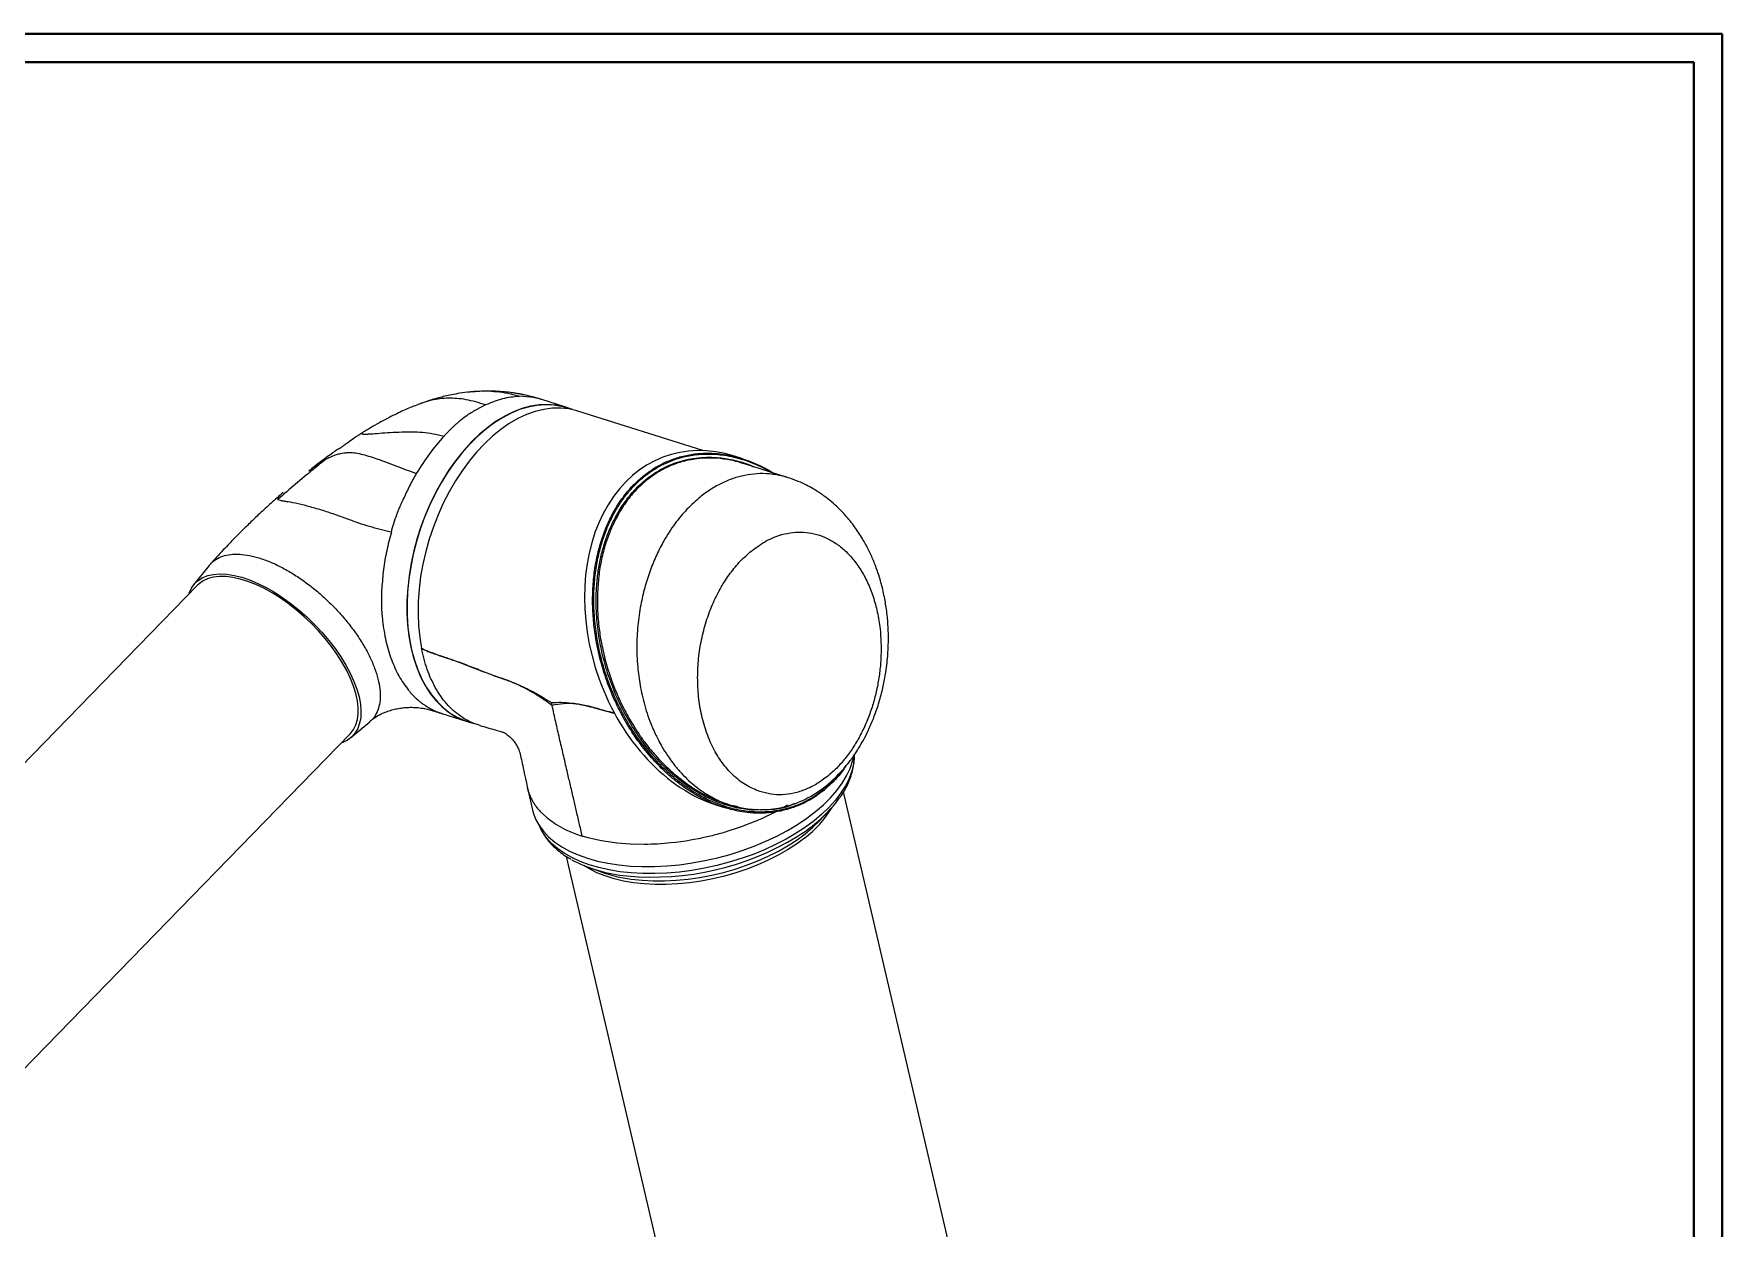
# Model space of a CAD drawing. Header units: millimetres. Extents: x 0 to 1189, y 0 to 841.
# Drawn here: x 595 to 1189, y 421 to 841 of the extents above; entities that cross this region are included whole.
import ezdxf

# ---------------------------------------------------------------- set-up
doc = ezdxf.new("R2010")
doc.units = ezdxf.units.MM
doc.linetypes.add('SLD-实线', pattern=[0])

msp = doc.modelspace()

# ---------------------------------------------------------------- linework, layer by layer
at = {"color": 7, "linetype": 'SLD-实线', "lineweight": 40}
for p, q in [((0.08, 841.21), (1189.08, 841.21)), ((1189.08, 0.21), (1189.08, 841.21)), ((25.08, 831.21), (1179.08, 831.21)), ((1179.08, 10.21), (1179.08, 831.21))]:
    msp.add_line(p, q, dxfattribs=at)
at = {"color": 7, "linetype": 'SLD-实线', "lineweight": 15}
for p, q in [((749.58, 715.23), (749.28, 715.19)), ((769.45, 713.34), (765.32, 713.58)), ((729.93, 710.68), (729.45, 710.5)), ((753.65, 710.54), (750.38, 708.81)), ((773.22, 712.51), (773.05, 712.56)), ((782.25, 709.65), (773.15, 712.53)), ((784.13, 708.95), (782.22, 709.55)), ((830.17, 694.46), (786.19, 708.4)), ((739.78, 700.34), (739, 699.57)), ((844.18, 691.59), (841.31, 692.5)), ((860.19, 684.94), (844.51, 689.91)), ((656.34, 654.07), (650.87, 647.19)), ((652.28, 647.1), (486.05, 476.45)), ((738.28, 601.9), (747.2, 599.07)), ((546.96, 431.5), (706, 594.77)), ((706.13, 593.35), (712.86, 599)), ((747.23, 599.17), (749.79, 598.36)), ((804.36, 599.93), (805.5, 598.01)), ((768.32, 576.07), (768.36, 575.83)), ((768.36, 575.83), (768.68, 574.6)), ((768.38, 575.72), (770.2, 567.9)), ((768.68, 574.6), (769.36, 572.79)), ((769.36, 572.79), (769.75, 571.95)), ((927.37, 369.82), (879.73, 574.34)), ((772.87, 567.47), (772.88, 567.46)), ((772.88, 567.46), (775.2, 565.27)), ((775.2, 565.27), (775.29, 565.19)), ((775.29, 565.19), (777.92, 563.27)), ((835.05, 569.65), (837.73, 568.8)), ((838.92, 570), (838.17, 570.27)), ((838.56, 570.11), (839.32, 569.87)), ((838.92, 570), (839.33, 569.88)), ((839.31, 569.87), (839.59, 569.79)), ((848.1, 568.27), (848.25, 568.25)), ((859.95, 569.64), (858.98, 569.07)), ((871.08, 564), (874.44, 567.49)), ((777.92, 563.27), (777.94, 563.25)), ((777.94, 563.25), (778.4, 562.96)), ((778.4, 562.96), (781.71, 561.14)), ((781.71, 561.14), (783.93, 560.15)), ((783.93, 560.15), (783.96, 560.13)), ((783.96, 560.13), (785.71, 559.46)), ((785.71, 559.46), (787.7, 558.78)), ((842.65, 561.64), (838.65, 560.34)), ((843.63, 561.99), (842.65, 561.64)), ((848.45, 563.85), (843.63, 561.99)), ((789.78, 558.17), (787.7, 558.78)), ((791.75, 557.67), (789.78, 558.17)), ((791.79, 557.66), (791.75, 557.67)), ((794.52, 557.08), (791.79, 557.66)), ((799.2, 556.37), (794.52, 557.08)), ((799.92, 556.29), (799.2, 556.37)), ((799.95, 556.28), (799.92, 556.29)), ((804.51, 555.93), (799.95, 556.28)), ((804.69, 555.92), (804.51, 555.93)), ((809.63, 555.82), (804.69, 555.92)), ((820.6, 556.54), (818.93, 556.36)), ((824.11, 557.03), (820.6, 556.54)), ((826.44, 557.42), (824.11, 557.03)), ((829.31, 557.97), (826.44, 557.42)), ((782.08, 551.6), (829.72, 347.07)), ((789.86, 547.79), (794.41, 546.14))]:
    msp.add_line(p, q, dxfattribs=at)
at = {"color": 8, "linetype": 'SLD-实线', "lineweight": 15}
for p, q in [((838, 570.29), (838.63, 570.13)), ((838.17, 570.27), (839.66, 569.8)), ((850.5, 567.95), (847.99, 567.87))]:
    msp.add_line(p, q, dxfattribs=at)
at = {"color": 7, "linetype": 'SLD-实线', "lineweight": 15, "flags": 128}
for points in [[(782.22, 709.55), (780.4, 710.05), (777.57, 710.51), (774.67, 710.62), (771.7, 710.39), (768.69, 709.81), (765.66, 708.89), (762.62, 707.64), (759.59, 706.05), (756.59, 704.15), (753.65, 701.94), (750.77, 699.44), (747.98, 696.66), (745.29, 693.61), (742.72, 690.33), (740.29, 686.82), (738.01, 683.12), (735.89, 679.24), (733.95, 675.2), (732.2, 671.03), (730.65, 666.77), (729.31, 662.42), (728.19, 658.03), (727.3, 653.61), (726.63, 649.2), (726.21, 644.82), (726.01, 640.5), (726.06, 636.26), (726.34, 632.14), (726.87, 628.15), (727.62, 624.32), (728.61, 620.68), (729.81, 617.25), (731.23, 614.04), (732.86, 611.09), (734.69, 608.4), (736.7, 605.99), (738.88, 603.89), (741.22, 602.09), (743.71, 600.62), (746.33, 599.47), (747.23, 599.17)], [(786.19, 708.4), (785.77, 708.53), (782.98, 709.17), (780.11, 709.46), (777.16, 709.4), (774.16, 709), (771.13, 708.25), (768.08, 707.16), (765.04, 705.73), (762.02, 703.98), (759.04, 701.92), (756.12, 699.56), (753.27, 696.9), (750.52, 693.98), (747.89, 690.81), (745.38, 687.4), (743.01, 683.78), (740.81, 679.97), (738.77, 676), (736.93, 671.88), (735.27, 667.65), (733.83, 663.33), (732.59, 658.95), (731.58, 654.53), (730.8, 650.1), (730.26, 645.69), (729.95, 641.32), (729.88, 637.03), (730.05, 632.84), (730.46, 628.77), (731.1, 624.85)], [(784.26, 708.91), (783.89, 709.06), (781.18, 709.96), (778.37, 710.52), (775.48, 710.72), (772.52, 710.59), (769.52, 710.1), (766.48, 709.27), (763.44, 708.1), (760.4, 706.61), (757.39, 704.78), (754.42, 702.65), (751.52, 700.22), (748.7, 697.51)], [(748.7, 697.51), (745.97, 694.53), (743.37, 691.31), (740.89, 687.85), (738.57, 684.19), (736.4, 680.35), (734.41, 676.34), (732.6, 672.2), (730.99, 667.95), (729.6, 663.62), (728.41, 659.23), (727.45, 654.81), (726.73, 650.38), (726.23, 645.99), (725.97, 641.64), (725.96, 637.37), (726.18, 633.2), (726.64, 629.17), (727.33, 625.29), (728.25, 621.59), (729.4, 618.09), (730.77, 614.82), (732.35, 611.79), (734.12, 609.02), (736.09, 606.53), (738.23, 604.34), (740.53, 602.46), (742.99, 600.89), (745.57, 599.66), (748.28, 598.76), (749.27, 598.52)], [(649.13, 643.87), (649.27, 644.29), (650.07, 646.02), (651.14, 647.52), (652.47, 648.77), (654.05, 649.75), (655.86, 650.47), (657.89, 650.91), (660.12, 651.08), (662.52, 650.96), (665.08, 650.56), (667.78, 649.88), (670.57, 648.94), (673.45, 647.73), (676.38, 646.27), (679.34, 644.58), (682.3, 642.66), (685.22, 640.54), (688.09, 638.24), (690.88, 635.78), (693.56, 633.18), (696.1, 630.46), (698.48, 627.66), (700.68, 624.79), (702.69, 621.89), (704.47, 618.97), (706.01, 616.08), (707.31, 613.23), (708.34, 610.45), (709.1, 607.77), (709.58, 605.22), (709.77, 602.81), (709.68, 600.57), (709.31, 598.52), (708.65, 596.68), (707.72, 595.06), (706.52, 593.69), (705.06, 592.57), (703.36, 591.72), (702.85, 591.53)], [(706, 594.77), (706.1, 594.87), (707.19, 596.27), (708.01, 597.91), (708.57, 599.76), (708.85, 601.81), (708.85, 604.04), (708.58, 606.42), (708.03, 608.94), (707.21, 611.57), (706.13, 614.29), (704.8, 617.08), (703.22, 619.89), (701.43, 622.72), (699.42, 625.53), (697.23, 628.3), (694.86, 631), (692.35, 633.6), (689.72, 636.09), (686.99, 638.44), (684.18, 640.62), (681.33, 642.62), (678.46, 644.41), (675.59, 645.99), (672.76, 647.33), (669.98, 648.43), (667.3, 649.27), (664.72, 649.84), (662.28, 650.15), (659.99, 650.18), (657.88, 649.94), (655.98, 649.43), (654.28, 648.65), (652.82, 647.61), (652.28, 647.1)], [(770.2, 567.9), (770.43, 567.06), (771.28, 564.75), (772.47, 562.55), (774, 560.45), (775.85, 558.49), (778.02, 556.67), (780.48, 554.99), (783.23, 553.48), (786.25, 552.14), (789.52, 550.97), (793.02, 549.99), (796.72, 549.2), (800.61, 548.61), (804.66, 548.22), (808.85, 548.03), (813.15, 548.04), (817.53, 548.26), (821.96, 548.68), (826.43, 549.3), (830.9, 550.12), (835.34, 551.13), (839.73, 552.32), (844.03, 553.68), (848.23, 555.22), (852.3, 556.92), (856.21, 558.76), (859.94, 560.75), (863.46, 562.85), (866.76, 565.07), (869.81, 567.39), (872.59, 569.79), (875.09, 572.27), (877.3, 574.79), (879.19, 577.36), (880.75, 579.95), (881.99, 582.54), (882.88, 585.13), (883.29, 586.91)], [(872.83, 575.18), (872.87, 575.11), (872.89, 575.04), (872.89, 574.97), (872.88, 574.91), (872.85, 574.87), (872.81, 574.85), (872.76, 574.84), (872.69, 574.85)], [(866.22, 559.61), (868.88, 561.86), (871.08, 564)]]:
    msp.add_lwpolyline(points, dxfattribs=at)
at = {"color": 8, "linetype": 'SLD-实线', "lineweight": 15, "flags": 128}
for points in [[(883.48, 587.1), (883.47, 586.64), (883.21, 584.15), (882.6, 581.62), (881.66, 579.07), (880.38, 576.51), (878.78, 573.97), (876.86, 571.45), (874.63, 568.96), (872.11, 566.54), (869.32, 564.19), (866.27, 561.92), (862.97, 559.75), (859.46, 557.7), (855.75, 555.77), (851.87, 553.98), (847.83, 552.34), (843.67, 550.85), (839.41, 549.54), (835.08, 548.4), (830.69, 547.44), (826.29, 546.67), (821.89, 546.1), (817.53, 545.72), (813.23, 545.55), (809.01, 545.57), (804.91, 545.79), (800.95, 546.22), (797.15, 546.84), (793.53, 547.65), (790.13, 548.65), (786.95, 549.83), (784.03, 551.19), (781.37, 552.71), (778.99, 554.39), (776.92, 556.21), (775.15, 558.17), (773.71, 560.26), (772.71, 562.17)], [(800.98, 544.29), (801.37, 544.21), (804.97, 543.61), (808.74, 543.2), (812.65, 542.99), (816.67, 542.99), (820.78, 543.19), (824.94, 543.59), (829.13, 544.19), (833.32, 544.99), (837.47, 545.97), (841.57, 547.14), (845.58, 548.49), (849.46, 550), (853.21, 551.66), (856.78, 553.47), (860.16, 555.41), (863.31, 557.46), (866.22, 559.61)], [(865.99, 558.08), (863.12, 555.97), (860.02, 553.95), (856.7, 552.04), (853.19, 550.27), (849.51, 548.63), (845.69, 547.15), (841.76, 545.83), (837.73, 544.68), (833.65, 543.71), (829.53, 542.93), (825.41, 542.34), (821.32, 541.94), (817.28, 541.74), (813.33, 541.75), (809.49, 541.95), (805.79, 542.35), (802.25, 542.95), (798.9, 543.74), (795.76, 544.72), (792.86, 545.87), (790.21, 547.2), (788.21, 548.43)]]:
    msp.add_lwpolyline(points, dxfattribs=at)
at = {"color": 7, "linetype": 'SLD-实线', "lineweight": 15}
for centre, radius, start, end in [((809.03, 685.05), 0.532, 28.57954, 68.79498), ((835.67, 604.18), 53.31, 301.33802, 323.28158), ((846.19, 591.54), 22.74, 251.34331, 256.31156), ((841.1, 570.35), 0.947, 252.41083, 254.67416), ((807.76, 595.56), 50.99, 242.22299, 265.12674), ((810.43, 590.56), 47.22, 250.16744, 258.45868)]:
    msp.add_arc(centre, radius, start, end, dxfattribs=at)
at = {"color": 8, "linetype": 'SLD-实线', "lineweight": 15}
for centre, radius, start, end in [((842.88, 588.6), 38.28, 307.13383, 328.82903), ((812.53, 641.9), 97.56, 264.648, 301.42837)]:
    msp.add_arc(centre, radius, start, end, dxfattribs=at)
at = {"color": 7, "linetype": 'SLD-实线', "lineweight": 15}
msp.add_ellipse((838.18, 631.08), major_axis=(-20.68, 61.56), ratio=0.733914, start_param=5.790969, end_param=8.932562, dxfattribs=at)
for points, knots in [([(749.49, 715.2), (749.03, 715.17), (747.4, 715.05), (744.79, 714.69), (741.85, 714.18), (739.38, 713.63), (736.36, 712.86), (733.21, 711.94), (730.83, 711.02), (729.93, 710.67)], [0, 0, 0, 0, 0.06824, 0.24305, 0.390658, 0.511091, 0.619088, 0.85622, 1, 1, 1, 1]), ([(773.05, 712.56), (772.42, 712.75), (771.13, 713.15), (769.22, 713.64), (767.55, 714.02), (766.17, 714.3), (764.99, 714.52), (763.73, 714.72), (761.94, 714.97), (759.47, 715.23), (756.05, 715.42), (752.57, 715.44), (750.26, 715.24), (749.28, 715.16)], [0, 0, 0, 0, 0.082939, 0.168258, 0.24503, 0.295323, 0.341952, 0.395138, 0.454938, 0.570507, 0.711188, 0.878142, 1, 1, 1, 1]), ([(765.32, 713.58), (764.04, 713.92), (761.51, 714.61), (757.58, 715.18), (753.61, 715.44), (750.91, 715.3), (749.58, 715.23)], [0, 0, 0, 0, 0.25152, 0.497451, 0.750852, 1, 1, 1, 1]), ([(765.45, 713.54), (763.51, 713.37), (759.62, 713.02), (755.64, 711.36), (753.65, 710.54)], [0, 0, 0, 0, 0.5, 1, 1, 1, 1]), ([(765.32, 713.58), (765.32, 713.58), (765.32, 713.58), (765.33, 713.58), (765.33, 713.57), (765.36, 713.57), (765.4, 713.56), (765.43, 713.55), (765.45, 713.54), (765.45, 713.54), (765.45, 713.54), (765.45, 713.54)], [0, 0, 0, 0, 0.016514, 0.033592, 0.07186, 0.177146, 0.539018, 0.817635, 0.916358, 0.959154, 1, 1, 1, 1]), ([(765.45, 713.54), (765.43, 713.55), (765.38, 713.56), (765.34, 713.57), (765.32, 713.58)], [0, 0, 0, 0, 0.5080323, 1, 1, 1, 1]), ([(729.45, 710.5), (728.7, 710.22), (726.32, 709.31), (722.07, 707.36), (716.64, 704.6), (712.93, 702.36), (711.02, 701.21)], [0, 0, 0, 0, 0.117872, 0.375792, 0.680507, 1, 1, 1, 1]), ([(750.38, 708.81), (750.38, 708.81), (750.38, 708.81), (750.38, 708.81), (750.38, 708.81), (750.37, 708.81), (750.33, 708.79), (750.03, 708.64), (749.44, 708.3), (748.62, 707.8), (747.81, 707.27), (746.56, 706.42), (745.28, 705.46), (743.96, 704.37), (743.09, 703.62), (742.24, 702.85), (741.45, 702.08), (740.62, 701.25), (740.09, 700.67), (739.78, 700.34)], [0, 0, 0, 0, 0.000049, 0.000104, 0.000242, 0.000668, 0.002206, 0.008147, 0.075367, 0.160278, 0.226674, 0.293909, 0.499822, 0.584767, 0.668108, 0.749849, 0.833611, 0.903829, 1, 1, 1, 1]), ([(753.65, 710.54), (752.49, 710.93), (750.18, 711.69), (746.83, 712.44), (743.57, 712.89), (741.51, 712.92), (740.48, 712.94)], [0, 0, 0, 0, 0.252227, 0.499286, 0.750872, 1, 1, 1, 1]), ([(710.35, 700.77), (710.14, 700.64), (708.92, 699.88), (707.03, 698.58), (704.93, 697.09), (703.52, 696.09), (702.76, 695.54), (702.37, 695.29), (702.24, 695.2), (702.17, 695.16), (702.12, 695.14), (702.12, 695.15), (702.13, 695.16)], [0, 0, 0, 0, 0.071187, 0.417284, 0.683154, 0.823934, 0.917269, 0.948735, 0.961812, 0.973921, 0.985916, 1, 1, 1, 1]), ([(711.02, 701.21), (710.82, 701.09), (710.51, 700.91), (710.39, 700.81), (710.35, 700.77)], [0, 0, 0, 0, 0.661993, 1, 1, 1, 1]), ([(724.22, 701.06), (725.4, 701.09), (727.76, 701.16), (731.41, 700.96), (735.15, 700.47), (737.71, 699.87), (738.99, 699.57)], [0, 0, 0, 0, 0.251604, 0.501508, 0.750522, 1, 1, 1, 1]), ([(739.03, 699.56), (737.27, 697.57), (733.76, 693.6), (730.76, 688.78), (729.26, 686.36)], [0, 0, 0, 0, 0.500002, 1, 1, 1, 1]), ([(739, 699.57), (739, 699.57), (739, 699.57), (739, 699.57), (739.01, 699.57), (739.01, 699.57), (739.02, 699.57), (739.03, 699.57), (739.03, 699.56), (739.03, 699.56), (739.03, 699.56)], [0, 0, 0, 0, 0.040927, 0.085161, 0.1892, 0.482379, 0.611921, 0.73678, 0.863944, 1, 1, 1, 1]), ([(697.65, 691.55), (696.04, 690.28), (692.34, 687.36), (686.64, 682.62), (682.62, 679.12), (680.59, 677.36)], [0, 0, 0, 0, 0.277646, 0.63674, 1, 1, 1, 1]), ([(702.12, 695.18), (702.12, 695.18), (702.11, 695.18), (702.08, 695.18), (701.9, 695.08), (701.45, 694.79), (700.68, 694.27), (699.46, 693.41), (697.68, 692.12), (695.28, 690.31), (693.15, 688.66), (691.84, 687.61), (691.48, 687.32)], [0, 0, 0, 0, 0.000473, 0.021864, 0.044691, 0.099827, 0.173539, 0.269346, 0.434717, 0.645932, 0.905402, 1, 1, 1, 1]), ([(691.48, 687.33), (691.5, 687.34), (691.92, 687.68), (692.66, 688.25), (693.72, 689.04), (694.75, 689.77), (696.08, 690.65), (697.05, 691.26), (697.64, 691.55), (697.64, 691.56)], [0, 0, 0, 0, 0.008585, 0.184138, 0.336745, 0.501595, 0.678677, 0.998072, 1, 1, 1, 1]), ([(716.31, 691.29), (717.26, 690.93), (719.16, 690.21), (722.27, 689.03), (725.6, 687.78), (728.04, 686.84), (729.26, 686.36)], [0, 0, 0, 0, 0.250021, 0.499444, 0.749183, 1, 1, 1, 1]), ([(810.08, 684.28), (810.88, 684.9), (812.47, 686.12), (815.08, 687.73), (817.87, 689.15), (820.94, 690.36), (824.2, 691.29), (827.72, 691.93), (831.41, 692.2), (835.79, 692.08), (840.81, 691.27), (845.09, 690.14), (847.45, 689.06), (847.98, 688.81)], [0, 0, 0, 0, 0.073862, 0.147781, 0.228505, 0.309462, 0.397522, 0.48602, 0.581701, 0.678045, 0.815836, 0.958781, 1, 1, 1, 1]), ([(827.99, 691.59), (826.38, 691.32), (823.18, 690.8), (818.61, 689.15), (814.28, 686.98), (811.66, 685.02), (810.36, 684.04)], [0, 0, 0, 0, 0.254651, 0.505845, 0.754111, 1, 1, 1, 1]), ([(844.17, 691.56), (844.61, 691.43), (846.16, 690.97), (848.82, 689.88), (852.03, 688.37), (854.1, 687.15), (855.08, 686.56)], [0, 0, 0, 0, 0.116733, 0.414045, 0.72194, 1, 1, 1, 1]), ([(845.4, 690.93), (846.57, 690.49), (849.58, 689.34), (852.58, 687.96), (854.31, 686.81), (854.31, 686.81)], [0, 0, 0, 0, 0.387432, 0.998061, 1, 1, 1, 1]), ([(729.26, 686.36), (728.46, 684.96), (726.87, 682.16), (725.5, 679.18), (724.81, 677.69)], [0, 0, 0, 0, 0.500003, 1, 1, 1, 1]), ([(802.82, 599.33), (802.22, 600.42), (801.13, 602.37), (799.63, 605.42), (798.26, 608.46), (796.92, 611.8), (795.71, 615.21), (794.67, 618.6), (793.51, 622.97), (792.41, 628.29), (791.58, 634.79), (791.26, 641.17), (791.47, 647.58), (792.19, 653.73), (793.44, 659.66), (795.16, 665.19), (797.31, 670.3), (799.85, 674.92), (802.7, 679), (805.81, 682.58), (808.09, 684.56), (809.22, 685.54)], [0, 0, 0, 0, 0.0391804, 0.0697044, 0.1056663, 0.1421125, 0.1806582, 0.2167507, 0.2503903, 0.3188791, 0.3825802, 0.4506565, 0.5152978, 0.5816027, 0.6454514, 0.7088173, 0.7705717, 0.8302376, 0.8890368, 0.9446443, 1, 1, 1, 1]), ([(872.83, 575.18), (871.98, 574.53), (870.27, 573.21), (867.42, 571.48), (864.32, 569.96), (860.4, 568.53), (855.62, 567.44), (849.84, 567.05), (844.69, 567.53), (840.34, 568.47), (836.89, 569.51), (832.74, 571.13), (827.91, 573.6), (822.5, 577.19), (817.19, 581.63), (812.11, 586.88), (807.39, 592.87), (803.16, 599.48), (799.51, 606.56), (796.54, 613.96), (794.27, 621.48), (792.72, 628.97), (791.87, 636.26), (791.68, 643.22), (792.08, 649.76), (792.97, 655.75), (794.3, 661.25), (795.95, 666.15), (797.9, 670.58), (800.01, 674.4), (802.3, 677.8), (804.62, 680.67), (807.01, 683.19), (808.67, 684.6), (809.5, 685.3)], [0, 0, 0, 0, 0.020161, 0.040336, 0.063215, 0.086165, 0.120828, 0.157888, 0.197402, 0.218939, 0.241135, 0.263986, 0.300001, 0.33769, 0.376848, 0.417193, 0.458376, 0.499992, 0.541608, 0.582791, 0.623137, 0.662295, 0.699983, 0.735999, 0.770213, 0.802565, 0.832266, 0.86171, 0.887852, 0.913835, 0.936788, 0.959664, 0.979841, 1, 1, 1, 1]), ([(847.99, 567.87), (846.98, 567.96), (844.94, 568.14), (841.79, 568.73), (838.54, 569.59), (835.12, 570.8), (831.64, 572.34), (828.03, 574.3), (824.41, 576.63), (820.32, 579.74), (815.88, 583.76), (811.22, 588.91), (806.86, 594.77), (802.9, 601.28), (799.46, 608.35), (796.65, 615.79), (794.54, 623.45), (793.16, 631.17), (792.58, 638.14), (792.58, 644.29), (792.96, 649.54), (793.7, 654.57), (794.75, 659.24), (796.09, 663.61), (797.65, 667.59), (799.43, 671.25), (801.55, 674.85), (804.07, 678.33), (806.96, 681.59), (809.06, 683.4), (810.08, 684.28)], [0, 0, 0, 0, 0.023697, 0.047534, 0.073684, 0.100013, 0.128738, 0.157665, 0.188966, 0.22047, 0.265429, 0.311846, 0.359565, 0.409028, 0.458945, 0.50908, 0.558918, 0.607972, 0.656072, 0.690626, 0.72489, 0.757237, 0.789325, 0.819259, 0.848994, 0.87649, 0.903856, 0.937365, 0.969403, 1, 1, 1, 1]), ([(810.36, 684.04), (809.12, 682.96), (806.62, 680.78), (803.34, 676.8), (800.39, 672.35), (798.81, 669.01), (798.02, 667.32)], [0, 0, 0, 0, 0.245889, 0.494156, 0.74535, 1, 1, 1, 1]), ([(810.36, 684.04), (810.33, 684.05), (810.28, 684.07), (810.21, 684.13), (810.13, 684.2), (810.1, 684.26), (810.08, 684.28)], [0, 0, 0, 0, 0.244838, 0.499926, 0.755124, 1, 1, 1, 1]), ([(839.59, 569.78), (841.52, 569.27), (845.47, 568.23), (850.61, 567.97), (854.85, 568.25), (858.07, 568.83), (861.02, 569.62), (864.23, 570.78), (867.84, 572.52), (871.73, 574.96), (875.11, 577.68), (877.97, 580.46), (880.17, 582.92), (881.91, 585.12), (883.2, 586.91), (884.36, 588.63), (885.65, 590.7), (887.19, 593.43), (888.89, 596.9), (890.65, 601.13), (892.27, 605.9), (893.57, 610.85), (894.62, 616.25), (895.29, 621.82), (895.53, 627.35), (895.44, 632.23), (895.06, 636.92), (894.35, 641.8), (893.28, 646.76), (891.89, 651.46), (890.3, 655.68), (888.49, 659.66), (886.3, 663.67), (883.6, 667.76), (880.76, 671.29), (877.96, 674.21), (875.47, 676.47), (873.42, 678.08), (871.87, 679.19), (870.56, 680.07), (868.81, 681.15), (866.5, 682.41), (863.58, 683.77), (861.38, 684.53), (860.19, 684.94)], [0, 0, 0, 0, 0.038092, 0.077969, 0.105142, 0.128413, 0.146844, 0.168526, 0.197592, 0.227688, 0.258847, 0.281216, 0.303111, 0.320179, 0.332232, 0.342763, 0.357152, 0.375443, 0.397628, 0.423693, 0.453302, 0.482049, 0.508517, 0.544001, 0.574477, 0.600023, 0.625242, 0.653265, 0.683225, 0.71166, 0.73809, 0.762375, 0.789066, 0.819428, 0.850464, 0.871553, 0.893407, 0.912031, 0.91942, 0.928332, 0.940805, 0.95688, 0.9766, 1, 1, 1, 1]), ([(682.38, 679.73), (680.95, 678.48), (678.13, 676), (674.22, 672.38), (670.67, 669), (667.86, 666.24), (665.61, 663.97), (663.75, 662.07), (661.72, 659.94), (659.32, 657.39), (657.61, 655.49), (656.67, 654.45)], [0, 0, 0, 0, 0.151482, 0.29977, 0.42972, 0.551653, 0.625587, 0.697352, 0.774996, 0.875662, 1, 1, 1, 1]), ([(680.6, 677.35), (680.56, 677.4), (680.42, 677.56), (680.6, 677.98), (681.18, 678.67), (681.98, 679.38), (682.38, 679.74)], [0, 0, 0, 0, 0.14134, 0.429844, 0.717038, 1, 1, 1, 1]), ([(829.16, 678.08), (827.6, 676.71), (824.45, 673.94), (820.19, 668.74), (816.66, 663.31), (813.85, 657.83), (812.02, 653.42), (810.74, 649.74), (809.87, 646.89), (809.11, 643.97), (808.41, 640.82), (807.81, 637.42), (807.34, 633.76), (807.02, 630), (806.89, 626.16), (806.94, 622.25), (807.17, 618.56), (807.56, 615.06), (808.08, 611.72), (808.78, 608.25), (809.69, 604.68), (810.82, 601.03), (811.76, 598.65), (812.24, 597.43)], [0, 0, 0, 0, 0.081049, 0.163447, 0.247247, 0.311071, 0.375735, 0.408399, 0.44128, 0.474381, 0.507704, 0.546956, 0.58704, 0.627958, 0.669714, 0.712309, 0.755748, 0.791257, 0.828845, 0.868513, 0.910261, 0.95409, 1, 1, 1, 1]), ([(720.37, 665.77), (719.08, 666.08), (716.51, 666.7), (712.82, 667.68), (709.01, 668.93), (705.1, 670.34), (700.83, 671.87), (696.4, 673.4), (691.89, 674.66), (687.53, 675.83), (685.26, 676.23), (684.12, 676.43)], [0, 0, 0, 0, 0.100634, 0.200318, 0.297412, 0.400392, 0.501129, 0.626311, 0.750789, 0.874791, 1, 1, 1, 1]), ([(724.81, 677.69), (724.81, 677.69), (724.81, 677.69), (724.81, 677.69), (724.81, 677.69), (724.8, 677.68), (724.78, 677.65), (724.63, 677.37), (724.35, 676.77), (723.96, 675.93), (723.6, 675.09), (723.21, 674.16), (722.78, 673.09), (722.07, 671.23), (721.23, 668.8), (720.65, 666.75), (720.37, 665.77)], [0, 0, 0, 0, 0.000055, 0.000117, 0.000267, 0.000706, 0.00226, 0.008212, 0.075415, 0.159447, 0.226161, 0.292938, 0.395269, 0.500132, 0.761005, 1, 1, 1, 1]), ([(798.02, 667.32), (797.35, 665.67), (796.01, 662.31), (794.55, 656.82), (793.49, 650.94), (793.22, 646.82), (793.08, 644.73)], [0, 0, 0, 0, 0.237516, 0.483137, 0.737198, 1, 1, 1, 1]), ([(720.48, 665.76), (719.9, 663.57), (718.74, 659.2), (717.61, 652.56), (717.28, 648.21), (717.12, 646.03)], [0, 0, 0, 0, 0.333332, 0.666665, 1, 1, 1, 1]), ([(720.37, 665.77), (720.37, 665.78), (720.37, 665.78), (720.37, 665.78), (720.38, 665.78), (720.39, 665.79), (720.42, 665.79), (720.45, 665.78), (720.47, 665.77), (720.47, 665.77), (720.48, 665.76)], [0, 0, 0, 0, 0.013587, 0.027873, 0.060969, 0.156875, 0.49847, 0.774744, 0.892019, 1, 1, 1, 1]), ([(847.23, 659.12), (848.97, 660.39), (852.44, 662.92), (857.42, 664.86), (861.82, 665.75), (865.62, 665.85), (869.38, 665.29), (873.07, 664.09), (876.61, 662.19), (879.96, 659.62), (883.06, 656.4), (885.83, 652.54), (888.22, 648.1), (890.19, 643.11), (891.68, 637.62), (892.56, 632.22), (892.94, 627.09), (892.94, 622.31), (892.59, 617.46), (891.88, 612.57), (890.82, 607.73), (889.38, 602.95), (887.6, 598.33), (885.49, 593.93), (883.06, 589.82), (880.32, 586.05), (877.35, 582.64), (875.2, 580.77), (874.12, 579.84)], [0, 0, 0, 0, 0.054694, 0.109144, 0.146483, 0.183611, 0.221071, 0.259891, 0.298537, 0.337593, 0.378345, 0.418857, 0.459775, 0.501941, 0.54477, 0.587889, 0.620955, 0.654103, 0.687918, 0.721544, 0.755793, 0.790119, 0.82496, 0.85954, 0.894536, 0.92962, 0.964967, 1, 1, 1, 1]), ([(656.36, 654), (656.49, 654.18), (657.08, 655.08), (658.64, 656.23), (661.02, 657.38), (663.85, 657.99), (667.04, 658.06), (670.53, 657.65), (673.05, 656.93), (674.32, 656.57)], [0, 0, 0, 0, 0.0422117, 0.2018428, 0.3614746, 0.5211056, 0.6807373, 0.8403688, 1, 1, 1, 1]), ([(674.32, 656.57), (675.61, 656.12), (678.21, 655.21), (682.28, 653.23), (686.39, 650.84), (690.48, 648.04), (694.47, 644.88), (698.31, 641.42), (701.93, 637.72), (705.26, 633.84), (708.25, 629.84), (710.84, 625.8), (713.02, 621.77), (714.07, 619.18), (714.6, 617.88)], [0, 0, 0, 0, 0.083333, 0.166667, 0.25, 0.333333, 0.416667, 0.5, 0.583334, 0.666667, 0.75, 0.833333, 0.916667, 1, 1, 1, 1]), ([(850.25, 574.44), (848.57, 575.13), (845.21, 576.49), (840.76, 580.03), (836.88, 584.44), (833.68, 589.7), (831.2, 595.6), (829.48, 601.94), (828.48, 608.57), (828.22, 615.35), (828.66, 622.11), (829.76, 628.74), (831.49, 635.06), (833.76, 641.01), (836.52, 646.47), (839.73, 651.35), (843.29, 655.67), (845.91, 657.96), (847.23, 659.12)], [0, 0, 0, 0, 0.0703604, 0.1400405, 0.2084206, 0.2756357, 0.3420231, 0.4070778, 0.4702017, 0.5330358, 0.5946779, 0.6546121, 0.7145847, 0.7724817, 0.830041, 0.8872135, 0.9433585, 1, 1, 1, 1]), ([(717.12, 646.03), (717.12, 646.03), (717.12, 646.03), (717.12, 646.03), (717.12, 646.03), (717.11, 646.02), (717.1, 645.97), (717.03, 645.26), (716.98, 643.96), (716.95, 642.07), (716.97, 640.66), (717, 639.65), (717.02, 639.09), (717.05, 638.52), (717.08, 637.94), (717.14, 637.14), (717.21, 636.24), (717.3, 635.37), (717.35, 634.86), (717.38, 634.63), (717.39, 634.58), (717.39, 634.56), (717.39, 634.56), (717.4, 634.56), (717.4, 634.56), (717.4, 634.56), (717.4, 634.56), (717.4, 634.56)], [0, 0, 0, 0, 0.000067, 0.000144, 0.000351, 0.001041, 0.00364, 0.013895, 0.18284, 0.334723, 0.500084, 0.548402, 0.597551, 0.647526, 0.698329, 0.749953, 0.859234, 0.937325, 0.984231, 0.995995, 0.998958, 0.99971, 0.99991, 0.999966, 0.999984, 0.999993, 1, 1, 1, 1]), ([(793.08, 644.73), (793.04, 642.77), (792.97, 638.75), (793.47, 632.7), (794.38, 626.51), (795.38, 622.47), (795.9, 620.38)], [0, 0, 0, 0, 0.241434, 0.495905, 0.738441, 1, 1, 1, 1]), ([(717.4, 634.56), (717.72, 632.13), (718.37, 627.28), (719.78, 623.04), (720.48, 620.92)], [0, 0, 0, 0, 0.499999, 1, 1, 1, 1]), ([(731.1, 624.85), (731.71, 624.54), (732.92, 623.91), (734.7, 623.27), (736.25, 622.72), (737.82, 622.19), (739.31, 621.69), (741.22, 621.04), (743.35, 620.3), (745.74, 619.43), (748.36, 618.43), (750.92, 617.42), (753.54, 616.4), (755.48, 615.67), (756.96, 615.13), (757.95, 614.78), (758.95, 614.43), (759.95, 614.09), (760.95, 613.77), (761.62, 613.5), (761.95, 613.37)], [0, 0, 0, 0, 0.058051, 0.115708, 0.173543, 0.208769, 0.270308, 0.319279, 0.395704, 0.477849, 0.552083, 0.649556, 0.72619, 0.805347, 0.837786, 0.870772, 0.901925, 0.935284, 0.967906, 1, 1, 1, 1]), ([(751.71, 597.73), (751.23, 597.86), (749.75, 598.25), (747.4, 599.35), (744.71, 600.97), (742.23, 602.97), (739.93, 605.3), (737.83, 608.01), (735.98, 610.98), (734.4, 614.13), (733.08, 617.45), (731.95, 621.01), (731.38, 623.57), (731.1, 624.85)], [0, 0, 0, 0, 0.046957, 0.146383, 0.24581, 0.341821, 0.437831, 0.536638, 0.635445, 0.725442, 0.815438, 0.907719, 1, 1, 1, 1]), ([(777.12, 604.73), (776, 605.53), (773.77, 607.12), (770.41, 609.23), (767.06, 611.1), (763.74, 612.66), (760.46, 613.95), (757.22, 615.01), (754.21, 616.14), (751.41, 617.23), (748.83, 618.24), (746.24, 619.24), (743.71, 620.17), (741.43, 620.97), (739.31, 621.69), (737.41, 622.33), (735.64, 622.93), (734.06, 623.5), (732.59, 624.05), (731.6, 624.59), (731.1, 624.85)], [0, 0, 0, 0, 0.071376, 0.143092, 0.214731, 0.285835, 0.356997, 0.429123, 0.499906, 0.554577, 0.611946, 0.668859, 0.723765, 0.778328, 0.818724, 0.864418, 0.903895, 0.93572, 0.967931, 1, 1, 1, 1]), ([(720.48, 620.92), (721.31, 618.93), (722.96, 614.93), (725.27, 611.8), (726.43, 610.23)], [0, 0, 0, 0, 0.499998, 1, 1, 1, 1]), ([(795.9, 620.38), (796.2, 619.29), (796.84, 617.02), (798.02, 613.54), (799.28, 610.27), (800.68, 607.03), (802.28, 603.66), (803.62, 601.25), (804.36, 599.93)], [0, 0, 0, 0, 0.151413, 0.3157185, 0.4929232, 0.6233546, 0.7923819, 1, 1, 1, 1]), ([(714.6, 617.88), (715.03, 616.61), (715.88, 614.08), (716.51, 610.54), (716.63, 607.28), (716.21, 604.36), (715.25, 601.85), (714.1, 600.06), (713.1, 599.29), (712.78, 599.04)], [0, 0, 0, 0, 0.154251, 0.308501, 0.462752, 0.617001, 0.771252, 0.925502, 1, 1, 1, 1]), ([(761.95, 613.37), (762.3, 613.23), (762.98, 612.97), (764.02, 612.56), (765.05, 612.13), (766.08, 611.67), (767.11, 611.2), (768.15, 610.69), (769.2, 610.17), (772.09, 608.67), (774.65, 607.1), (776.87, 605.74)], [0, 0, 0, 0, 0.071127, 0.140632, 0.211073, 0.280493, 0.350229, 0.420169, 0.490349, 0.560294, 1, 1, 1, 1]), ([(726.43, 610.23), (726.43, 610.23), (726.43, 610.23), (726.43, 610.23), (726.43, 610.23), (726.43, 610.23), (726.43, 610.23), (726.44, 610.22), (726.46, 610.19), (727.32, 609.1), (728.76, 607.57), (730.53, 606.07), (731.5, 605.34), (732.03, 604.97), (732.31, 604.79), (732.43, 604.71), (732.47, 604.69), (732.48, 604.68), (732.48, 604.68), (732.48, 604.68), (732.48, 604.68), (732.48, 604.68)], [0, 0, 0, 0, 0.000007, 0.000016, 0.000034, 0.00009, 0.000289, 0.001043, 0.004004, 0.015775, 0.499883, 0.74973, 0.874851, 0.947699, 0.986639, 0.996455, 0.998968, 0.999646, 0.999852, 0.999932, 1, 1, 1, 1]), ([(713.25, 599.36), (713.65, 599.7), (714.45, 600.39), (716.01, 601.34), (717.75, 602.18), (719.62, 602.87), (721.5, 603.4), (723.36, 603.77), (725.01, 603.99), (726.8, 604.11), (728.86, 604.1), (730.69, 603.91), (732.4, 603.61), (733.87, 603.27), (735.21, 602.89), (736.34, 602.54), (737.48, 602.16), (738.08, 601.97), (738.4, 601.86)], [0, 0, 0, 0, 0.087074, 0.174064, 0.257905, 0.33575, 0.405241, 0.464974, 0.515945, 0.558837, 0.625709, 0.693169, 0.736449, 0.79843, 0.836965, 0.881753, 0.934955, 1, 1, 1, 1]), ([(776.87, 605.74), (778, 605.81), (780.28, 605.95), (782.99, 605.75), (784.74, 605.52), (785.49, 605.41), (786.25, 605.29), (787, 605.15), (787.76, 604.99), (788.51, 604.83), (789.29, 604.64), (789.82, 604.51), (790.1, 604.44)], [0, 0, 0, 0, 0.279981, 0.560003, 0.615101, 0.670064, 0.724912, 0.779388, 0.834339, 0.888293, 0.938837, 1, 1, 1, 1]), ([(777.12, 604.73), (777.08, 604.91), (777.01, 605.25), (776.91, 605.58), (776.87, 605.74)], [0, 0, 0, 0, 0.505829, 1, 1, 1, 1]), ([(787.7, 558.78), (787.35, 560.31), (786.63, 563.36), (785.59, 567.85), (784.52, 572.45), (783.45, 577.03), (782.27, 582.12), (781.02, 587.46), (779.69, 593.2), (778.35, 598.92), (777.53, 602.8), (777.12, 604.73)], [0, 0, 0, 0, 0.100002, 0.200002, 0.29331, 0.400507, 0.499992, 0.625767, 0.749988, 0.874986, 1, 1, 1, 1]), ([(751.69, 597.68), (752.63, 597.42), (754.51, 596.89), (756.97, 596.19), (758.91, 595.62), (760.04, 595.25), (761.03, 594.69), (762.13, 593.82), (763.04, 592.87), (763.71, 592.04), (764.15, 591.43), (764.54, 590.81), (765.05, 589.91), (765.69, 588.43), (766.14, 586.24), (766.8, 583.35), (767.52, 579.82), (768.06, 577.25), (768.35, 575.87)], [0, 0, 0, 0, 0.107846, 0.214673, 0.292901, 0.341023, 0.387014, 0.442076, 0.486476, 0.506011, 0.523954, 0.54101, 0.55795, 0.603786, 0.672736, 0.762636, 0.872089, 1, 1, 1, 1]), ([(805.5, 598.01), (806.32, 596.72), (807.85, 594.32), (810.16, 591.19), (812.5, 588.29), (814.95, 585.56), (817.58, 582.9), (819.37, 581.33), (820.23, 580.57)], [0, 0, 0, 0, 0.194406, 0.361696, 0.501866, 0.679028, 0.845071, 1, 1, 1, 1]), ([(812.24, 597.43), (812.45, 596.92), (812.89, 595.88), (813.64, 594.26), (814.59, 592.36), (815.92, 589.93), (817.46, 587.45), (818.93, 585.36), (820.1, 583.83), (821.14, 582.55), (822.21, 581.33), (823.73, 579.7), (825.75, 577.76), (828.3, 575.67), (830.84, 573.89), (833.34, 572.42), (835.77, 571.21), (837.39, 570.58), (838.17, 570.27)], [0, 0, 0, 0, 0.038653, 0.079473, 0.126897, 0.190892, 0.280016, 0.341422, 0.382264, 0.425233, 0.467638, 0.506542, 0.599205, 0.687696, 0.772019, 0.852175, 0.928167, 1, 1, 1, 1]), ([(880.4, 583.25), (879.97, 582.62), (878.66, 580.68), (876.16, 577.89), (873.95, 575.96), (872.89, 575.03)], [0, 0, 0, 0, 0.19717, 0.6114806, 1, 1, 1, 1]), ([(878.54, 572.5), (878.68, 572.69), (879.35, 573.61), (880.35, 575.31), (881.51, 577.6), (882.41, 579.93), (883.07, 582.27), (883.44, 584.62), (883.59, 586.33), (883.51, 587.24), (883.5, 587.37)], [0, 0, 0, 0, 0.038736, 0.193392, 0.348371, 0.503669, 0.659356, 0.815643, 0.972958, 1, 1, 1, 1]), ([(880.15, 582.96), (880.1, 582.88), (880.05, 582.79), (879.98, 582.71), (879.98, 582.7)], [0, 0, 0, 0, 0.9028595, 1, 1, 1, 1]), ([(820.23, 580.57), (822.22, 578.99), (826.08, 575.94), (832.07, 572.53), (836.08, 571.02), (838, 570.29)], [0, 0, 0, 0, 0.3573511, 0.690589, 1, 1, 1, 1]), ([(874.12, 579.84), (872.85, 578.9), (870.31, 577), (866.28, 575.04), (862.2, 573.75), (858.12, 573.23), (854.1, 573.39), (851.53, 574.09), (850.25, 574.44)], [0, 0, 0, 0, 0.16737, 0.335827, 0.50327, 0.668919, 0.835133, 1, 1, 1, 1]), ([(769.75, 571.95), (769.96, 571.56), (770.37, 570.78), (771.11, 569.64), (771.93, 568.52), (772.56, 567.82), (772.87, 567.47)], [0, 0, 0, 0, 0.24864, 0.497936, 0.748328, 1, 1, 1, 1]), ([(872.69, 574.85), (871.51, 573.95), (869.13, 572.16), (865.18, 570.04), (860.95, 568.38), (856.39, 567.26), (851.61, 566.75), (847.21, 566.86), (843.29, 567.39), (840.35, 568), (838.54, 568.58), (837.86, 568.8)], [0, 0, 0, 0, 0.118688, 0.237916, 0.363987, 0.491918, 0.624324, 0.760189, 0.850899, 0.943927, 1, 1, 1, 1]), ([(842.37, 569.06), (842.17, 569.11), (841.78, 569.21), (841.23, 569.35), (840.95, 569.42), (840.81, 569.45)], [0, 0, 0, 0, 0.333815, 0.667322, 1, 1, 1, 1]), ([(847.99, 567.87), (847.99, 567.89), (847.99, 567.95), (848.01, 568.03), (848.03, 568.11), (848.08, 568.18), (848.13, 568.23), (848.18, 568.26), (848.22, 568.27), (848.24, 568.26), (848.25, 568.25)], [0, 0, 0, 0, 0.1125325, 0.235532, 0.3664243, 0.5017093, 0.6568693, 0.7923383, 0.9063016, 1, 1, 1, 1]), ([(855.81, 567.31), (855.28, 567.03), (853.8, 566.25), (851.34, 565.09), (849.38, 564.25), (848.45, 563.85)], [0, 0, 0, 0, 0.225238, 0.632245, 1, 1, 1, 1]), ([(862.58, 570.23), (862.04, 569.99), (859.5, 568.83), (855.42, 567.97), (851.86, 567.95), (850.5, 567.95)], [0, 0, 0, 0, 0.14314, 0.671253, 1, 1, 1, 1]), ([(772.41, 562.95), (772.49, 562.71), (772.83, 561.66), (773.72, 559.97), (775.06, 557.91), (776.64, 556.01), (778.47, 554.23), (780.55, 552.58), (782.33, 551.36), (783.48, 550.74), (783.79, 550.58)], [0, 0, 0, 0, 0.048749, 0.205911, 0.351367, 0.498207, 0.646372, 0.795624, 0.945628, 1, 1, 1, 1]), ([(838.65, 560.34), (837.11, 559.9), (834.03, 559), (830.88, 558.32), (829.31, 557.97)], [0, 0, 0, 0, 0.500001, 1, 1, 1, 1]), ([(818.93, 556.36), (817.36, 556.21), (814.22, 555.92), (811.16, 555.85), (809.63, 555.82)], [0, 0, 0, 0, 0.500002, 1, 1, 1, 1])]:
    msp.add_open_spline(points, degree=3, knots=knots, dxfattribs=at)
at = {"color": 8, "linetype": 'SLD-实线', "lineweight": 15}
for points, knots in [([(740.48, 712.94), (739.51, 712.89), (737.58, 712.8), (734.61, 712.22), (732.09, 711.53), (730.46, 710.89), (729.93, 710.68)], [0, 0, 0, 0, 0.287761, 0.575357, 0.861215, 1, 1, 1, 1]), ([(773.05, 712.56), (772.93, 712.6), (772.55, 712.72), (771.89, 712.89), (771.12, 713.07), (770.31, 713.22), (769.77, 713.3), (769.45, 713.34)], [0, 0, 0, 0, 0.1006901, 0.3222457, 0.549169, 0.7389291, 1, 1, 1, 1]), ([(710.35, 700.77), (710.31, 700.74), (710.19, 700.65), (710.12, 700.54), (710.12, 700.43), (710.27, 700.32), (710.79, 700.27), (711.82, 700.29), (713.58, 700.39), (716.31, 700.62), (720, 700.87), (722.82, 701), (724.22, 701.06)], [0, 0, 0, 0, 0.014697, 0.052429, 0.088813, 0.126409, 0.222108, 0.320233, 0.418079, 0.611785, 0.806074, 1, 1, 1, 1]), ([(697.64, 691.56), (698.22, 691.85), (699.45, 692.48), (701.1, 693.09), (702.53, 693.47), (703.76, 693.68), (704.95, 693.79), (706.59, 693.86), (708.55, 693.62), (711.11, 692.95), (713.73, 692.2), (715.45, 691.59), (716.31, 691.29)], [0, 0, 0, 0, 0.086849, 0.183475, 0.259455, 0.318957, 0.386509, 0.454097, 0.589953, 0.726665, 0.863866, 1, 1, 1, 1]), ([(809.22, 685.54), (810.41, 686.44), (812.79, 688.23), (816.74, 690.35), (820.97, 692.02), (825.52, 693.13), (830.31, 693.65), (834.71, 693.54), (838.63, 693), (841.61, 692.38), (843.45, 691.79), (844.17, 691.56)], [0, 0, 0, 0, 0.118291, 0.23712, 0.36277, 0.490272, 0.622236, 0.757646, 0.848053, 0.940771, 1, 1, 1, 1]), ([(809.5, 685.3), (810.35, 685.96), (812.06, 687.27), (814.91, 689), (818.01, 690.52), (821.93, 691.96), (826.71, 693.04), (832.49, 693.43), (837.64, 692.94), (841.99, 692.03), (844.25, 691.3), (845.4, 690.93)], [0, 0, 0, 0, 0.083607, 0.167274, 0.262155, 0.357332, 0.50108, 0.654773, 0.81864, 0.907954, 1, 1, 1, 1]), ([(844.49, 689.84), (843.81, 690.07), (841.49, 690.88), (837.51, 691.58), (832.66, 691.99), (829.53, 691.72), (827.99, 691.59)], [0, 0, 0, 0, 0.124583, 0.426279, 0.717951, 1, 1, 1, 1]), ([(860.25, 684.89), (859.9, 685.01), (858.63, 685.45), (856.36, 685.93), (853.02, 686.38), (849.2, 686.42), (844.93, 685.86), (840.76, 684.72), (836.71, 683.03), (832.82, 680.86), (830.38, 679), (829.16, 678.08)], [0, 0, 0, 0, 0.03386, 0.125593, 0.216512, 0.351355, 0.484434, 0.615792, 0.745474, 0.873527, 1, 1, 1, 1]), ([(684.12, 676.43), (683.6, 676.51), (682.56, 676.67), (681.42, 676.88), (680.74, 677.08), (680.63, 677.29), (680.6, 677.35)], [0, 0, 0, 0, 0.297778, 0.595385, 0.886354, 1, 1, 1, 1]), ([(732.48, 604.68), (733.72, 603.92), (735.57, 602.77), (737.63, 602.19), (738.31, 601.99)], [0, 0, 0, 0, 0.665387, 1, 1, 1, 1]), ([(799.04, 602.04), (797.9, 602.32), (795.08, 602.99), (790.48, 604.46), (785.58, 605.35), (781.04, 605.49), (778.42, 604.98), (777.12, 604.73)], [0, 0, 0, 0, 0.147838, 0.364255, 0.579813, 0.791612, 1, 1, 1, 1]), ([(790.1, 604.44), (790.69, 604.29), (791.88, 603.98), (793.65, 603.45), (795.4, 602.96), (797.08, 602.51), (798.3, 602.21), (798.94, 602.05), (799.05, 602.03)], [0, 0, 0, 0, 0.1983362, 0.3986799, 0.589305, 0.783822, 0.9622735, 1, 1, 1, 1]), ([(837.86, 568.8), (837.39, 568.94), (835.8, 569.41), (833.1, 570.51), (829.74, 572.11), (826.49, 573.98), (823.32, 576.08), (820.23, 578.43), (817.44, 580.84), (814.93, 583.26), (812.66, 585.65), (810.43, 588.24), (808.31, 590.95), (806.43, 593.57), (804.59, 596.34), (803.46, 598.26), (802.82, 599.33)], [0, 0, 0, 0, 0.034363, 0.114417, 0.197319, 0.283098, 0.36169, 0.444266, 0.530838, 0.593868, 0.661496, 0.733721, 0.802011, 0.869393, 0.926586, 1, 1, 1, 1]), ([(879.98, 582.7), (879.19, 581.7), (877.72, 579.8), (875.32, 577.3), (873.66, 575.89), (872.83, 575.18)], [0, 0, 0, 0, 0.360104, 0.68019, 1, 1, 1, 1])]:
    msp.add_open_spline(points, degree=3, knots=knots, dxfattribs=at)

doc.saveas('drawing.dxf')
